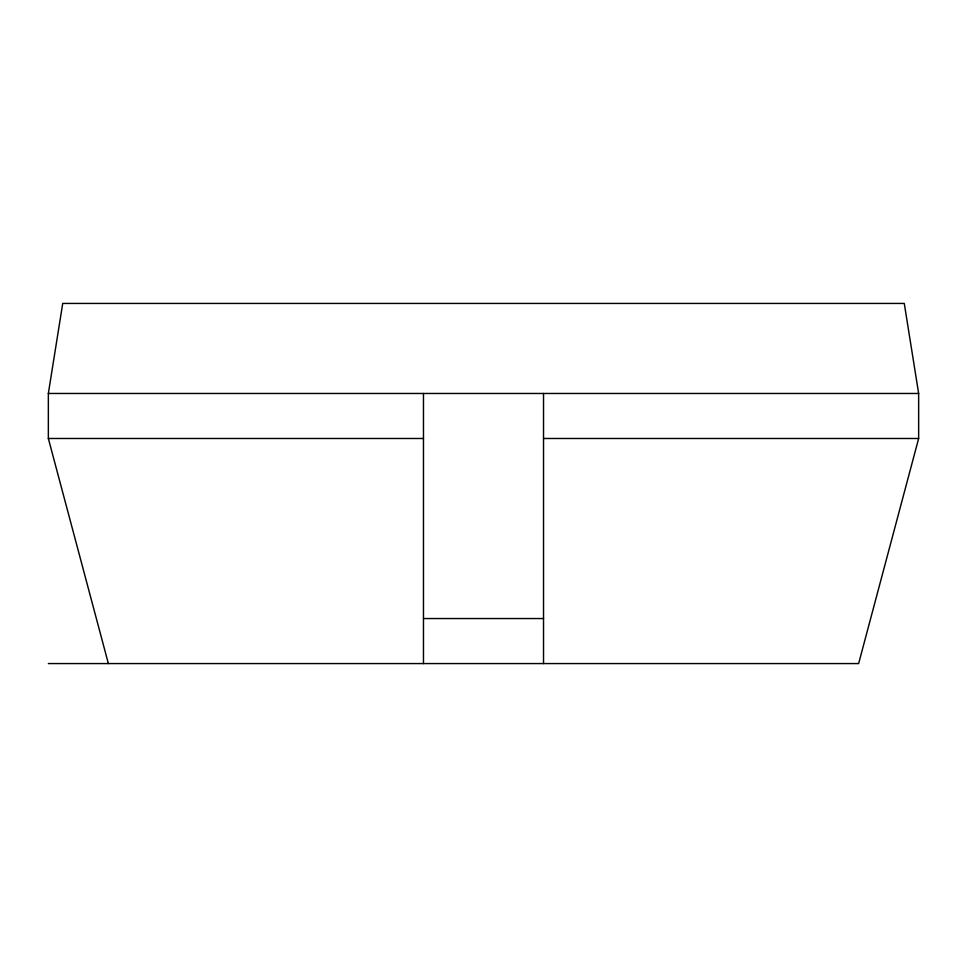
<?xml version="1.0" encoding="UTF-8"?>
<svg xmlns="http://www.w3.org/2000/svg" width="967" height="967" viewBox="0 0 967 967"><rect width="100%" height="100%" fill="white"/><g stroke="black" fill="none" stroke-linecap="round" stroke-linejoin="round"><path stroke-width="1.45" d="M108.364 663.567L48.35 438.486L48.35 393.472L62.722 303.433L904.278 303.433L918.65 393.472L918.65 438.486L858.636 663.567L48.35 663.567M48.35 393.472L918.65 393.472M48.35 438.486L423.473 438.486M543.527 438.486L918.65 438.486M423.473 618.542L543.527 618.542M543.527 393.472L543.527 663.567M423.473 393.472L423.473 663.567"/></g></svg>
